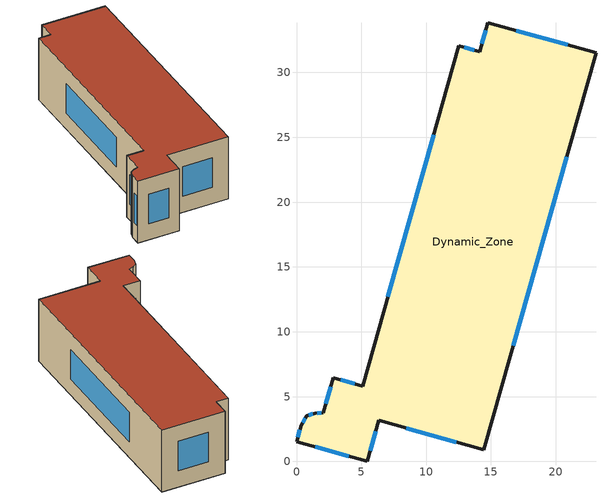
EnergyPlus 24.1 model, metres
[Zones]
Dynamic_Zone
 floor ground (Floor): 14.14,31.61 12.51,32.07 5.09,5.82 2.83,6.45 2.08,3.76 1.44,3.73 0.8,3.53 0.36,2.79 0,1.53 5.46,0 6.35,3.17 14.46,0.9 23.1,31.51 14.77,33.85 z0
 wall outside (Ext Wall): 14.77,33.85 23.1,31.51 14.46,0.9 6.35,3.17 5.46,0 0,1.53 0.36,2.79 0.8,3.53 1.44,3.73 2.08,3.76 2.83,6.45 5.09,5.82 12.51,32.07 14.14,31.61 14.77,33.85 z0:9
 window (Window): 16.95,33.23 20.92,32.12 / 20.84,23.5 16.72,8.91 / 12.34,1.49 8.47,2.58 / 6.12,2.34 5.69,0.83 / 4.03,0.4 1.43,1.13 / 0.09,1.86 0.26,2.46 / 0.47,2.98 0.68,3.33 / 0.96,3.58 1.27,3.67 / 1.6,3.73 1.91,3.75 / 2.27,4.46 2.63,5.75 / 3.42,6.29 4.5,5.98 / 7.03,12.68 10.57,25.2 / 12.93,31.95 13.71,31.73 / 14.3,32.2 14.6,33.26 z2.35:6.65
 roof outside (Roof): 14.77,33.85 23.1,31.51 14.46,0.9 6.35,3.17 5.46,0 0,1.53 0.36,2.79 0.8,3.53 1.44,3.73 2.08,3.76 2.83,6.45 5.09,5.82 12.51,32.07 14.14,31.61 z9
[BUILDING]
Generated Building: North Axis=0; Terrain=Suburbs; Loads Convergence Tolerance Value=0.04; Temperature Convergence Tolerance Value=0.4; Solar Distribution=FullInteriorAndExterior; Maximum Number of Warmup Days=25; Minimum Number of Warmup Days=6
[MATERIAL] Roughness=MediumRough; Thickness=0.2; Conductivity=0.5; Density=1000; Specific Heat=1000; Thermal Absorptance=0.9; Solar Absorptance=0.7; Visible Absorptance=0.7
Ext Wall Mat; Roof Mat; Floor Mat
[WINDOWMATERIAL:SIMPLEGLAZINGSYSTEM]
Window Mat: UFactor=3; Solar Heat Gain Coefficient=0.7; Visible Transmittance=0.8
[CONSTRUCTION]
Ext Wall: Ext Wall Mat
Roof: Roof Mat
Floor: Floor Mat
Window: Window Mat
[ZONE]
Dynamic_Zone: Type=1; Multiplier=1; Ceiling Height=autocalculate; Volume=autocalculate; Floor Area=autocalculate; Part of Total Floor Area=Yes
[ZONECONTROL:THERMOSTAT]
Dynamic_Zone Thermostat: Zone or ZoneList=Dynamic_Zone; Control Type Schedule=Yearly Thermostat; Control 1=Dual Setpoint - Dynamic_Zone; Temperature Difference Between Cutout And Setpoint=0
[THERMOSTATSETPOINT:DUALSETPOINT]
Dual Setpoint - Dynamic_Zone: Heating Setpoint Temperature Schedule=Zone Heating Setpoint Schedule; Cooling Setpoint Temperature Schedule=Zone Cooling Setpoint Schedule
[ZONEHVAC:IDEALLOADSAIRSYSTEM]
Dynamic_Zone IdealLoads: Availability Schedule=Always On; Maximum Heating Supply Air Temperature=50; Minimum Cooling Supply Air Temperature=13; Maximum Heating Supply Air Humidity Ratio=0.015; Minimum Cooling Supply Air Humidity Ratio=0.009; Heating Limit=NoLimit; Cooling Limit=NoLimit; Dehumidification Control Type=ConstantSupplyHumidityRatio; Cooling Sensible Heat Ratio=0.7; Humidification Control Type=ConstantSupplyHumidityRatio; Demand Controlled Ventilation Type=None; Outdoor Air Economizer Type=NoEconomizer; Heat Recovery Type=None; Sensible Heat Recovery Effectiveness=0.7; Latent Heat Recovery Effectiveness=0.65
[Zone equipment]
Dynamic_Zone: Dynamic_Zone IdealLoads
[SCHEDULE:COMPACT]
Always On: Through: 12/31, For: AllDays, Until: 24:00, 1
Yearly Thermostat: Through: 12/31, For: AllDays, Until: 24:00, 4
Zone Heating Setpoint Schedule: Through: 12/31, For: AllDays, Until: 24:00, 22
Zone Cooling Setpoint Schedule: Through: 12/31, For: AllDays, Until: 24:00, 24
